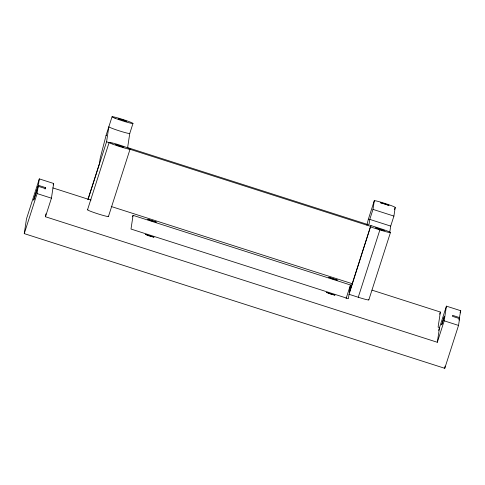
<?xml version="1.0" encoding="UTF-8"?>
<svg xmlns="http://www.w3.org/2000/svg" width="485" height="485" viewBox="0 0 485 485"><rect width="100%" height="100%" fill="white"/><g stroke="black" fill="none" stroke-linecap="round" stroke-linejoin="round"><path stroke-width="0.73" d="M459.707 317.639L452.541 315.341L452.396 316.317L459.562 318.609L458.531 325.423L444.763 368.315L24.25 233.618L26.469 218.929L39.321 178.892L53.647 183.482L51.434 198.171L45.463 216.759L437.318 342.277L444.205 320.827L446.418 306.144L460.75 310.733L459.016 319.785M24.25 233.618L37.102 193.582L38.206 186.295L45.366 188.586L45.517 187.616L38.351 185.319L39.321 178.892M45.463 216.759L45.911 213.824M389.734 232.485L390.698 226.095L393.911 216.086L395.208 207.459A10.985 0.709 17.8 0 0 384.86 203.397A10.985 0.709 17.8 0 0 374.287 200.754L372.989 209.387L369.776 219.39L368.939 224.907L127.628 147.61L129.762 133.466A10.985 0.709 17.8 0 1 119.195 130.823A10.985 0.709 17.8 0 1 108.84 126.767L106.573 141.784L88.149 199.214L52.835 187.901M122.553 119.813L118.213 118.728L126.809 121.486L122.553 119.813L122.62 119.395M370.879 225.537L349.261 292.879L350.449 284.986L133.066 215.352L130.999 229.047L348.382 298.681L349.042 294.298L370.879 225.537L380.094 228.483A10.985 0.709 17.8 0 1 390.449 232.545L368.824 299.888M374.287 200.754L368.321 219.341L366.909 225.07M384.793 203.815L380.452 202.73L389.049 205.482L384.793 203.815L384.86 203.397M372.025 290.145L440.38 312.043L438.1 327.132L439.537 327.587L437.318 342.277M444.763 368.315L445.097 366.108M38.351 185.319L33.689 200.105L38.206 186.295M45.056 189.041L45.517 187.616M53.192 184.912L53.647 183.482M112.053 116.758L106.082 135.345L100.189 158.268L99.358 163.785L87.852 199.62M87.53 209.787L109.149 142.445M129.762 133.466L132.975 123.457M108.452 216.486L130.071 149.144M132.605 216.783L133.066 215.352M346.09 298.566L350.449 284.986M349.042 294.298L358.257 297.25L379.882 229.908A10.985 0.709 17.8 0 0 390.449 232.545M394.523 209.605L395.208 207.459M439.689 314.183L440.38 312.043M438.616 330.449L446.418 306.144M460.059 312.88L460.75 310.733M459.101 320.039L459.562 318.609M372.989 209.387L393.911 216.086M369.776 219.39L390.698 226.095M106.573 141.784L110.174 142.936M128.907 148.937L371.001 226.483M370.667 226.956L379.882 229.908M88.161 199.117L91.047 200.038M111.223 206.501L352.589 283.816M444.205 320.827L458.531 325.423M37.102 193.582L51.434 198.171M106.415 135.642A10.985 0.709 17.8 0 1 106.47 135.273M368.321 219.341A10.985 0.709 17.8 0 1 368.703 219.275M108.125 216.189A10.985 0.709 17.8 0 1 97.885 213.843A10.985 0.709 17.8 0 1 87.912 209.714M368.497 299.591A10.985 0.709 17.8 0 1 358.257 297.25M441.689 324.75L444.387 316.396L441.689 324.75M115.472 144.384L118.455 145.718L123.911 147.167L115.472 144.384M147.87 219.293L150.859 220.626L156.309 222.075L147.87 219.293M145.591 234.419L148.574 235.746L154.03 237.201L145.591 234.419M375.845 227.792L379.943 229.49L384.284 230.575L375.845 227.792M328.86 277.268L332.959 278.966L337.299 280.051L328.86 277.268M326.575 292.388L330.673 294.086L335.02 295.171L326.575 292.388M115.042 118.237A10.985 0.709 17.8 0 0 132.587 123.529A10.985 0.709 17.8 0 0 119.91 118.552A10.985 0.709 17.8 0 0 115.042 118.237M112.138 143.924A10.985 0.709 17.8 0 0 129.689 149.216A10.985 0.709 17.8 0 0 117.006 144.239A10.985 0.709 17.8 0 0 112.138 143.924"/></g></svg>
